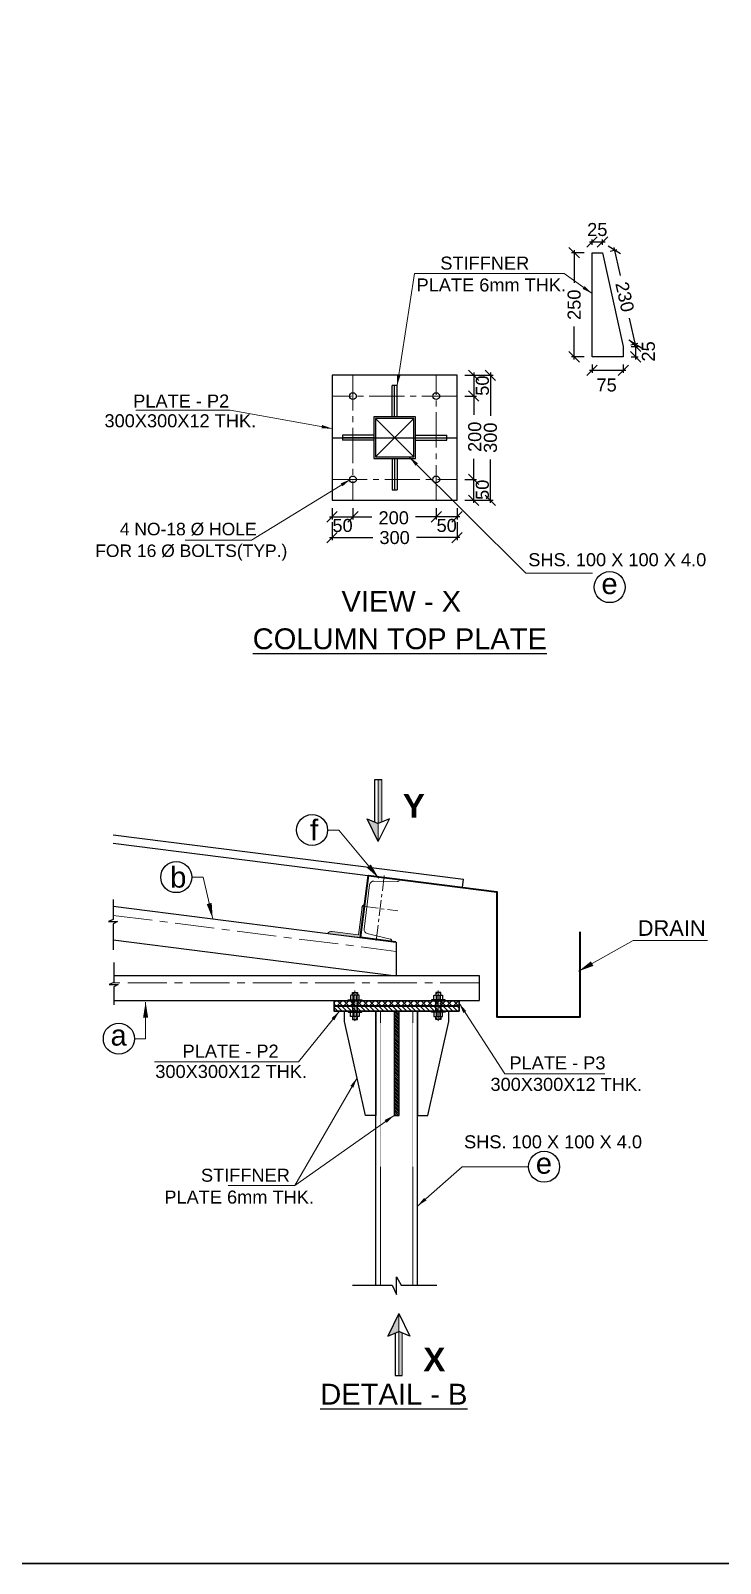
# Model space of a CAD drawing. Header units: inches. Extents: x 1789308 to 1948517, y 1504002 to 1708835.
# Drawn here: x 1877542 to 1890783, y 1604119 to 1633546 of the extents above; entities that cross this region are included whole.
import ezdxf
from ezdxf.enums import TextEntityAlignment as Align

# ---------------------------------------------------------------- set-up
doc = ezdxf.new("R2010")
doc.units = ezdxf.units.IN
doc.header["$LTSCALE"] = 0.015
doc.header["$MEASUREMENT"] = 0
doc.header["$PDMODE"] = 34
doc.header["$PDSIZE"] = -0.1
for name, pattern in [('CENTER', [2, 1.25, -0.25, 0.25, -0.25]), ('CENTER2', [1.125, 0.75, -0.125, 0.125, -0.125]), ('HIDDEN', [0.375, 0.25, -0.125])]:
    doc.linetypes.add(name, pattern=pattern)
for name, color, linetype, lineweight in [('50x50x6', 114, 'Continuous', 9), ('CEN', 5, 'CENTER', 15), ('CENTER LINE', 1, 'CENTER2', 18), ('Dimension', 7, 'Continuous', 5), ('GRID - COLUMN - STR', 251, 'CENTER', 15), ('lintel', 84, 'Continuous', 35), ('PLATE', 1, 'Continuous', 25), ('SECTION', 3, 'Continuous', 20), ('SECTION -  LINE - STR', 3, 'Continuous', 20), ('TEXT', 7, 'Continuous', 5), ('TRUSS', 82, 'Continuous', 25)]:
    doc.layers.add(name, color=color, linetype=linetype, lineweight=lineweight)
for name, color, linetype in [('DIM DEM', 191, 'Continuous'), ('STR_Dimension_Pranav', 30, 'Continuous'), ('STR_TEXT_Pranav', 62, 'Continuous'), ('TITLE', 7, 'Continuous'), ('tube 63x63x4.5', 70, 'Continuous'), ('TXT', 2, 'Continuous')]:
    doc.layers.add(name, color=color, linetype=linetype)
doc.layers.add('HATCH', color=7, linetype='Continuous', lineweight=5, true_color=0xc2c2c2)
doc.styles.add('a1', font='arial.ttf', dxfattribs={"height": 2})
doc.styles.add('ARIAL NARROW', font='ARIALN.TTF')
doc.styles.add('Basic', font='arial.ttf')
doc.styles.add('DIM 600', font='times.ttf', dxfattribs={"height": 300})
doc.styles.add('PRADEEP - STR', font='swissel.ttf')
doc.styles.add('ROMAND', font='arial.ttf')
doc.dimstyles.new('DIM 600', dxfattribs={"dimscale": 0, "dimtxt": 300, "dimasz": 200, "dimexe": 50, "dimexo": 150, "dimgap": 100, "dimtad": 0, "dimdec": 0, "dimlfac": -1, "dimrnd": 0.001, "dimdsep": 46, "dimtxsty": 'DIM 600', "dimblk": 'OBLIQUE', "dimcen": 1.5, "dimdle": 50, "dimclrd": 256, "dimclre": 256, "dimclrt": 7, "dimadec": 1, "dimazin": 0, "dimtfac": 1, "dimtdec": 0, "dimtix": 1, "dimtmove": 1, "dimatfit": 3, "dimfxl": 600, "dimlwd": -1, "dimlwe": -1, "dimarcsym": 0})
doc.dimstyles.new('SHIFT DIM', dxfattribs={"dimtxt": 250, "dimasz": 200, "dimexe": 100, "dimexo": 100, "dimgap": 0.02, "dimtad": 0, "dimdec": 0, "dimzin": 0, "dimdsep": 46, "dimtxsty": 'ARIAL NARROW', "dimblk": 'OBLIQUE', "dimcen": 0.09, "dimdle": 150, "dimclrd": 256, "dimclre": 256, "dimclrt": 7, "dimadec": 0, "dimazin": 0, "dimtfac": 1, "dimtdec": 0, "dimtofl": 0, "dimtmove": 0, "dimatfit": 3, "dimfxl": 0.1, "dimtolj": 1, "dimtzin": 0, "dimlwd": 13, "dimlwe": 13, "dimarcsym": 0})

# ---------------------------------------------------------------- blocks, each defined once
blk = doc.blocks.new('b')
at = {"color": 1}
for p, q in [((-0.006, -0.0494), (-0.006, -0.0244)), ((-0.006, -0.0244), (0.006, -0.0244)), ((0.006, -0.0244), (0.006, -0.0494)), ((-0.006, -0.0494), (0.006, -0.0494))]:
    blk.add_line(p, q, dxfattribs=at)
at = {"color": 1, "linetype": 'HIDDEN'}
for p, q in [((-0.0042, -0.0044), (-0.0042, -0.0113)), ((-0.0042, -0.0244), (-0.0042, -0.0494)), ((0.0042, -0.0044), (0.0042, -0.0113)), ((0.0042, -0.0244), (0.0042, -0.0494)), ((-0.0042, -0.0694), (-0.0042, -0.0626)), ((0.0042, -0.0694), (0.0042, -0.0626))]:
    blk.add_line(p, q, dxfattribs=at)
at = {"color": 1}
for points in [[(0.0165, -0.0223), (-0.0165, -0.0223), (-0.0165, -0.0244), (0.0165, -0.0244)], [(0.006, -0.0113), (0.006, -0.0044), (-0.006, -0.0044), (-0.006, -0.0113)], [(0.0165, -0.0515), (-0.0165, -0.0515), (-0.0165, -0.0494), (0.0165, -0.0494)], [(0.006, -0.0626), (0.006, -0.0694), (-0.006, -0.0694), (-0.006, -0.0626)]]:
    blk.add_lwpolyline(points, close=True, dxfattribs=at)
for points in [[(-0.0045, -0.0223), (-0.0105, -0.0223), (-0.0105, -0.0125, -0.414214), (-0.0093, -0.0113), (-0.0057, -0.0113, -0.414214), (-0.0045, -0.0125)], [(0.0045, -0.0223), (-0.0045, -0.0223), (-0.0045, -0.0125, -0.414214), (-0.0033, -0.0113), (0.0033, -0.0113, -0.414214), (0.0045, -0.0125)], [(0.0105, -0.0223), (0.0045, -0.0223), (0.0045, -0.0125, -0.414214), (0.0057, -0.0113), (0.0093, -0.0113, -0.414214), (0.0105, -0.0125)], [(-0.0045, -0.0515), (-0.0105, -0.0515), (-0.0105, -0.0614, 0.414214), (-0.0093, -0.0626), (-0.0057, -0.0626, 0.414214), (-0.0045, -0.0614)], [(0.0045, -0.0515), (-0.0045, -0.0515), (-0.0045, -0.0614, 0.414214), (-0.0033, -0.0626), (0.0033, -0.0626, 0.414214), (0.0045, -0.0614)], [(0.0105, -0.0515), (0.0045, -0.0515), (0.0045, -0.0614, 0.414214), (0.0057, -0.0626), (0.0093, -0.0626, 0.414214), (0.0105, -0.0614)]]:
    blk.add_lwpolyline(points, format="xyb", close=True, dxfattribs=at)
at = {"layer": 'CENTER LINE', "linetype": 'CENTER', "ltscale": 0.05}
blk.add_line((0, 0), (0, -0.0733), dxfattribs=at)
blk = doc.blocks.new('A$C284E463E')
for p, q in [((-0.375, 1.5), (0.375, 1.5)), ((-0.375, 0), (-0.375, 1.5)), ((-0.321, 0.214), (-0.321, 1.286)), ((-0.231, 1.386), (0.33, 1.445)), ((-0.375, 0), (0.375, 0)), ((-0.231, 0.114), (0.33, 0.055)), ((0.375, 0), (0.375, 0.006))]:
    blk.add_line(p, q)
for centre, radius, start, end in [((0.325, 1.494), 0.05, 276, 0), ((-0.221, 1.286), 0.1, 96, 180), ((-0.221, 0.214), 0.1, 180, 264), ((0.325, 0.006), 0.05, 0, 84)]:
    blk.add_arc(centre, radius, start, end)
at = {"layer": 'CEN', "color": 1, "ltscale": 20}
for points in [[(0, 1.55), (0, -0.05)], [(-0.425, 0.75), (0.425, 0.75)]]:
    blk.add_lwpolyline(points, dxfattribs=at)
blk = doc.blocks.new('A$C0C624CE9')
at = {"layer": '50x50x6'}
h = blk.add_hatch(color=256, dxfattribs=at)
h.dxf.hatch_style = 1
h.paths.add_polyline_path([(0.24, 0), (0, 0), (0, 0.24), (0.014, 0.231), (0.018, 0.217), (0.018, 0.018), (0.212, 0.018), (0.227, 0.013)])
at = {"layer": 'SECTION -  LINE - STR', "color": 110}
for points in [[(0, 0.24), (0, 0), (0.24, 0)], [(0.018, 0.219), (0.018, 0.018), (0.21, 0.018)]]:
    blk.add_lwpolyline(points, dxfattribs=at)
for centre, radius, start, end in [((-0.006, 0.217), 0.0238, 354.9907, 76.0746), ((0.21, -0.016), 0.0341, 28.1622, 90.5741)]:
    blk.add_arc(centre, radius, start, end, dxfattribs=at)
blk = doc.blocks.new('_Oblique')
at = {"color": 0, "linetype": 'ByBlock', "lineweight": -2}
blk.add_line((-0.5, -0.5), (0.5, 0.5), dxfattribs=at)
blk = doc.blocks.new('*D546')
at = {"layer": 'Defpoints', "color": 0, "transparency": 16777216}
for p in [(1887977, 1629283), (1888320, 1629283), (1888320, 1627283)]:
    blk.add_point(p, dxfattribs=at)
at = {"layer": 'DIM DEM', "transparency": 16777216}
for p, q in [((1888170, 1629283), (1887927, 1629283)), ((1887977, 1629333), (1887977, 1628702)), ((1887977, 1627233), (1887977, 1627864)), ((1888170, 1627283), (1887927, 1627283))]:
    blk.add_line(p, q, dxfattribs=at)
at = {"layer": 'DIM DEM', "transparency": 16777216, "xscale": 200, "yscale": 200, "zscale": 200}
for p, rotation in [((1887977, 1629283), 90), ((1887977, 1627283), 270)]:
    blk.add_blockref('_Oblique', p, dxfattribs=dict(at, rotation=rotation))
at = {"layer": 'DIM DEM', "color": 7, "transparency": 16777216, "insert": (1887977, 1628283), "char_height": 250, "attachment_point": 5, "rotation": 90, "style": 'PRADEEP - STR'}
blk.add_mtext('250', dxfattribs=at)
blk = doc.blocks.new('*D547')
at = {"layer": 'Defpoints', "color": 0, "transparency": 16777216}
for p in [(1888320, 1627283), (1888920, 1627283), (1888920, 1627026)]:
    blk.add_point(p, dxfattribs=at)
at = {"layer": 'DIM DEM', "transparency": 16777216}
for p, q in [((1888270, 1627026), (1888970, 1627026)), ((1888320, 1627133), (1888320, 1626976)), ((1888920, 1627133), (1888920, 1626976))]:
    blk.add_line(p, q, dxfattribs=at)
at = {"layer": 'DIM DEM', "transparency": 16777216, "xscale": 200, "yscale": 200, "zscale": 200, "rotation": 180}
blk.add_blockref('_Oblique', (1888320, 1627026), dxfattribs=at)
at = {"layer": 'DIM DEM', "transparency": 16777216, "xscale": 200, "yscale": 200, "zscale": 200}
blk.add_blockref('_Oblique', (1888920, 1627026), dxfattribs=at)
at = {"layer": 'DIM DEM', "color": 7, "transparency": 16777216, "insert": (1888599, 1626741), "char_height": 250, "attachment_point": 5, "style": 'PRADEEP - STR'}
blk.add_mtext('75', dxfattribs=at)
blk = doc.blocks.new('*D548')
at = {"layer": 'Defpoints', "color": 0, "transparency": 16777216}
for p in [(1888320, 1629486), (1888320, 1629283), (1888520, 1629283)]:
    blk.add_point(p, dxfattribs=at)
at = {"layer": 'DIM DEM', "transparency": 16777216}
for p, q in [((1888570, 1629486), (1888270, 1629486)), ((1888320, 1629433), (1888320, 1629536)), ((1888520, 1629433), (1888520, 1629536))]:
    blk.add_line(p, q, dxfattribs=at)
at = {"layer": 'DIM DEM', "transparency": 16777216, "xscale": 200, "yscale": 200, "zscale": 200, "rotation": 180}
blk.add_blockref('_Oblique', (1888320, 1629486), dxfattribs=at)
at = {"layer": 'DIM DEM', "transparency": 16777216, "xscale": 200, "yscale": 200, "zscale": 200}
blk.add_blockref('_Oblique', (1888520, 1629486), dxfattribs=at)
at = {"layer": 'DIM DEM', "color": 7, "transparency": 16777216, "insert": (1888420, 1629726), "char_height": 250, "attachment_point": 5, "style": 'PRADEEP - STR'}
blk.add_mtext('25', dxfattribs=at)
blk = doc.blocks.new('*D549')
at = {"layer": 'Defpoints', "color": 0, "transparency": 16777216}
for p in [(1888920, 1627483), (1889158, 1627483), (1888920, 1627283)]:
    blk.add_point(p, dxfattribs=at)
at = {"layer": 'DIM DEM', "transparency": 16777216}
for p, q in [((1889070, 1627483), (1889208, 1627483)), ((1889158, 1627233), (1889158, 1627533)), ((1889070, 1627283), (1889208, 1627283))]:
    blk.add_line(p, q, dxfattribs=at)
at = {"layer": 'DIM DEM', "transparency": 16777216, "xscale": 200, "yscale": 200, "zscale": 200}
for p, rotation in [((1889158, 1627483), 90), ((1889158, 1627283), 270)]:
    blk.add_blockref('_Oblique', p, dxfattribs=dict(at, rotation=rotation))
at = {"layer": 'DIM DEM', "color": 7, "transparency": 16777216, "insert": (1889402, 1627387), "char_height": 250, "attachment_point": 5, "rotation": 90, "style": 'PRADEEP - STR'}
blk.add_mtext('25', dxfattribs=at)
blk = doc.blocks.new('*D550')
at = {"layer": 'Defpoints', "color": 0, "transparency": 16777216}
for p in [(1888520, 1629283), (1888920, 1627483), (1889148, 1627534)]:
    blk.add_point(p, dxfattribs=at)
at = {"layer": 'DIM DEM', "transparency": 16777216}
for p, q in [((1888737, 1629382), (1888857, 1628843)), ((1888666, 1629315), (1888796, 1629344)), ((1889158, 1627485), (1889039, 1628024)), ((1889066, 1627515), (1889196, 1627544))]:
    blk.add_line(p, q, dxfattribs=at)
at = {"layer": 'DIM DEM', "transparency": 16777216, "xscale": 200, "yscale": 200, "zscale": 200}
for p, rotation in [((1888748, 1629334), 102.5288077091515), ((1889148, 1627534), 282.5288077091515)]:
    blk.add_blockref('_Oblique', p, dxfattribs=dict(at, rotation=rotation))
at = {"layer": 'DIM DEM', "color": 7, "transparency": 16777216, "insert": (1888948, 1628434), "char_height": 250, "attachment_point": 5, "rotation": 282.5288, "style": 'PRADEEP - STR'}
blk.add_mtext('230', dxfattribs=at)
blk = doc.blocks.new('*D551')
at = {"layer": 'Defpoints', "color": 0, "transparency": 16777216}
for p in [(1883329, 1624530), (1885729, 1624530), (1885729, 1623812)]:
    blk.add_point(p, dxfattribs=at)
at = {"layer": 'DIM DEM', "transparency": 16777216}
for p, q in [((1883329, 1624112), (1883329, 1623762)), ((1885729, 1624112), (1885729, 1623762)), ((1883279, 1623812), (1884110, 1623812)), ((1885779, 1623812), (1884948, 1623812))]:
    blk.add_line(p, q, dxfattribs=at)
at = {"layer": 'DIM DEM', "transparency": 16777216, "xscale": 200, "yscale": 200, "zscale": 200, "rotation": 180}
blk.add_blockref('_Oblique', (1883329, 1623812), dxfattribs=at)
at = {"layer": 'DIM DEM', "transparency": 16777216, "xscale": 200, "yscale": 200, "zscale": 200}
blk.add_blockref('_Oblique', (1885729, 1623812), dxfattribs=at)
at = {"layer": 'DIM DEM', "color": 7, "transparency": 16777216, "insert": (1884529, 1623812), "char_height": 250, "attachment_point": 5, "style": 'PRADEEP - STR'}
blk.add_mtext('300', dxfattribs=at)
blk = doc.blocks.new('*D552')
at = {"layer": 'Defpoints', "color": 0, "transparency": 16777216}
for p in [(1883329, 1624530), (1883729, 1624530), (1883729, 1624211)]:
    blk.add_point(p, dxfattribs=at)
at = {"layer": 'DIM DEM', "transparency": 16777216}
for p, q in [((1883329, 1624380), (1883329, 1624161)), ((1883729, 1624380), (1883729, 1624161)), ((1883279, 1624211), (1883779, 1624211))]:
    blk.add_line(p, q, dxfattribs=at)
at = {"layer": 'DIM DEM', "transparency": 16777216, "xscale": 200, "yscale": 200, "zscale": 200, "rotation": 180}
blk.add_blockref('_Oblique', (1883329, 1624211), dxfattribs=at)
at = {"layer": 'DIM DEM', "transparency": 16777216, "xscale": 200, "yscale": 200, "zscale": 200}
blk.add_blockref('_Oblique', (1883729, 1624211), dxfattribs=at)
at = {"layer": 'DIM DEM', "color": 7, "transparency": 16777216, "insert": (1883529, 1624044), "char_height": 250, "attachment_point": 5, "style": 'PRADEEP - STR'}
blk.add_mtext('50', dxfattribs=at)
blk = doc.blocks.new('*D553')
at = {"layer": 'Defpoints', "color": 0, "transparency": 16777216}
for p in [(1885329, 1624530), (1885729, 1624530), (1885329, 1624211)]:
    blk.add_point(p, dxfattribs=at)
at = {"layer": 'DIM DEM', "transparency": 16777216}
for p, q in [((1885329, 1624380), (1885329, 1624161)), ((1885729, 1624380), (1885729, 1624161)), ((1885779, 1624211), (1885279, 1624211))]:
    blk.add_line(p, q, dxfattribs=at)
at = {"layer": 'DIM DEM', "transparency": 16777216, "xscale": 200, "yscale": 200, "zscale": 200, "rotation": 180}
blk.add_blockref('_Oblique', (1885329, 1624211), dxfattribs=at)
at = {"layer": 'DIM DEM', "transparency": 16777216, "xscale": 200, "yscale": 200, "zscale": 200}
blk.add_blockref('_Oblique', (1885729, 1624211), dxfattribs=at)
at = {"layer": 'DIM DEM', "color": 7, "transparency": 16777216, "insert": (1885529, 1624044), "char_height": 250, "attachment_point": 5, "style": 'PRADEEP - STR'}
blk.add_mtext('50', dxfattribs=at)
blk = doc.blocks.new('*D554')
at = {"layer": 'Defpoints', "color": 0, "transparency": 16777216}
for p in [(1883729, 1624530), (1885329, 1624530), (1883729, 1624211)]:
    blk.add_point(p, dxfattribs=at)
at = {"layer": 'DIM DEM', "transparency": 16777216}
for p, q in [((1883729, 1624380), (1883729, 1624161)), ((1885329, 1624380), (1885329, 1624161)), ((1883679, 1624211), (1884092, 1624211)), ((1885379, 1624211), (1884931, 1624211))]:
    blk.add_line(p, q, dxfattribs=at)
at = {"layer": 'DIM DEM', "transparency": 16777216, "xscale": 200, "yscale": 200, "zscale": 200, "rotation": 180}
blk.add_blockref('_Oblique', (1883729, 1624211), dxfattribs=at)
at = {"layer": 'DIM DEM', "transparency": 16777216, "xscale": 200, "yscale": 200, "zscale": 200}
blk.add_blockref('_Oblique', (1885329, 1624211), dxfattribs=at)
at = {"layer": 'DIM DEM', "color": 7, "transparency": 16777216, "insert": (1884512, 1624191), "char_height": 250, "attachment_point": 5, "style": 'PRADEEP - STR'}
blk.add_mtext('200', dxfattribs=at)
blk = doc.blocks.new('*D555')
at = {"layer": 'Defpoints', "color": 0, "transparency": 16777216}
for p in [(1885729, 1626930), (1885729, 1624530), (1886369, 1624530)]:
    blk.add_point(p, dxfattribs=at)
at = {"layer": 'DIM DEM', "transparency": 16777216}
for p, q in [((1886069, 1626930), (1886419, 1626930)), ((1886369, 1626980), (1886369, 1626149)), ((1886369, 1624480), (1886369, 1625311)), ((1886069, 1624530), (1886419, 1624530))]:
    blk.add_line(p, q, dxfattribs=at)
at = {"layer": 'DIM DEM', "transparency": 16777216, "xscale": 200, "yscale": 200, "zscale": 200}
for p, rotation in [((1886369, 1626930), 90), ((1886369, 1624530), 270)]:
    blk.add_blockref('_Oblique', p, dxfattribs=dict(at, rotation=rotation))
at = {"layer": 'DIM DEM', "color": 7, "transparency": 16777216, "insert": (1886369, 1625730), "char_height": 250, "attachment_point": 5, "rotation": 90, "style": 'PRADEEP - STR'}
blk.add_mtext('300', dxfattribs=at)
blk = doc.blocks.new('*D556')
at = {"layer": 'Defpoints', "color": 0, "transparency": 16777216}
for p in [(1885729, 1626930), (1885729, 1626530), (1886048, 1626530)]:
    blk.add_point(p, dxfattribs=at)
at = {"layer": 'DIM DEM', "transparency": 16777216}
for p, q in [((1885879, 1626930), (1886098, 1626930)), ((1886048, 1626980), (1886048, 1626480)), ((1885879, 1626530), (1886098, 1626530))]:
    blk.add_line(p, q, dxfattribs=at)
at = {"layer": 'DIM DEM', "transparency": 16777216, "xscale": 200, "yscale": 200, "zscale": 200}
for p, rotation in [((1886048, 1626930), 90), ((1886048, 1626530), 270)]:
    blk.add_blockref('_Oblique', p, dxfattribs=dict(at, rotation=rotation))
at = {"layer": 'DIM DEM', "color": 7, "transparency": 16777216, "insert": (1886215, 1626730), "char_height": 250, "attachment_point": 5, "rotation": 90, "style": 'PRADEEP - STR'}
blk.add_mtext('50', dxfattribs=at)
blk = doc.blocks.new('*D557')
at = {"layer": 'Defpoints', "color": 0, "transparency": 16777216}
for p in [(1885729, 1624930), (1886048, 1624930), (1885729, 1624530)]:
    blk.add_point(p, dxfattribs=at)
at = {"layer": 'DIM DEM', "transparency": 16777216}
for p, q in [((1886048, 1624480), (1886048, 1624980)), ((1885879, 1624930), (1886098, 1624930)), ((1885879, 1624530), (1886098, 1624530))]:
    blk.add_line(p, q, dxfattribs=at)
at = {"layer": 'DIM DEM', "transparency": 16777216, "xscale": 200, "yscale": 200, "zscale": 200}
for p, rotation in [((1886048, 1624930), 90), ((1886048, 1624530), 270)]:
    blk.add_blockref('_Oblique', p, dxfattribs=dict(at, rotation=rotation))
at = {"layer": 'DIM DEM', "color": 7, "transparency": 16777216, "insert": (1886215, 1624730), "char_height": 250, "attachment_point": 5, "rotation": 90, "style": 'PRADEEP - STR'}
blk.add_mtext('50', dxfattribs=at)
blk = doc.blocks.new('*D558')
at = {"layer": 'Defpoints', "color": 0, "transparency": 16777216}
for p in [(1885729, 1626530), (1886048, 1626530), (1885729, 1624930)]:
    blk.add_point(p, dxfattribs=at)
at = {"layer": 'DIM DEM', "transparency": 16777216}
for p, q in [((1885879, 1626530), (1886098, 1626530)), ((1886048, 1626580), (1886048, 1626167)), ((1886048, 1624880), (1886048, 1625328)), ((1885879, 1624930), (1886098, 1624930))]:
    blk.add_line(p, q, dxfattribs=at)
at = {"layer": 'DIM DEM', "transparency": 16777216, "xscale": 200, "yscale": 200, "zscale": 200}
for p, rotation in [((1886048, 1626530), 90), ((1886048, 1624930), 270)]:
    blk.add_blockref('_Oblique', p, dxfattribs=dict(at, rotation=rotation))
at = {"layer": 'DIM DEM', "color": 7, "transparency": 16777216, "insert": (1886068, 1625747), "char_height": 250, "attachment_point": 5, "rotation": 90, "style": 'PRADEEP - STR'}
blk.add_mtext('200', dxfattribs=at)

msp = doc.modelspace()

# ---------------------------------------------------------------- hatches: boundary and pattern name
at = {"layer": 'HATCH'}
h = msp.add_hatch(dxfattribs=at)
h.set_pattern_fill('ANSI37', color=256, scale=700, angle=-90, style=0)
h.set_pattern_definition([(315, (-7707523.8, 3485135.34), (61.87184335, 61.87184335), []), (45, (-7707523.8, 3485135.34), (-61.87184335, 61.87184335), [])])
h.paths.add_polyline_path([(1885767.4, 1614920.4), (1883367.4, 1614920.4), (1883367.4, 1614824.4), (1885767.4, 1614824.4)])
h = msp.add_hatch(dxfattribs=at)
h.set_pattern_fill('ANSI31', color=256, scale=500, angle=-90, style=0)
h.set_pattern_definition([(315, (-7707523.8, 3485135.34), (44.19417382, 44.19417382), [])])
h.paths.add_polyline_path([(1885767.4, 1614720.4), (1883367.4, 1614720.4), (1883367.4, 1614816.4), (1885767.4, 1614816.4)])
h = msp.add_hatch(dxfattribs=at)
h.set_pattern_fill('ANSI31', color=256, scale=200, angle=-90, style=0)
h.set_pattern_definition([(315, (-36305357.331, 9317256.385), (17.67766953, 17.67766953), [])])
h.paths.add_polyline_path([(1884567.4, 1612720.4), (1884519.4, 1612720.4), (1884519.4, 1614720.4), (1884567.4, 1614720.4)])
h.paths.add_polyline_path([(1884615.4, 1612720.4), (1884567.4, 1612720.4), (1884567.4, 1614720.4), (1884615.4, 1614720.4)])
at = {"layer": 'TEXT'}
for points in [[(1884215.8, 1618326.4), (1884215.8, 1619169.3), (1884282.5, 1619169.3), (1884282.5, 1618354.2)], [(1884215.8, 1618326.4), (1884215.8, 1617977.3), (1884003.4, 1618414.8)], [(1884608.8, 1608567.2), (1884608.8, 1608916.4), (1884396.4, 1608478.9)], [(1884608.8, 1608567.2), (1884608.8, 1607724.3), (1884675.5, 1607724.3), (1884675.5, 1608539.5)]]:
    msp.add_hatch(color=24, dxfattribs=at).paths.add_polyline_path(points)

# ---------------------------------------------------------------- linework, layer by layer
for p, q in [((1884149.2, 1618354.2, 0), (1884149.2, 1619169.3, 0)), ((1884149.2, 1619169.3, 0), (1884282.5, 1619169.3, 0)), ((1884003.4, 1618414.8, 0), (1884215.8, 1618326.4, 0)), ((1884215.8, 1617977.3, 0), (1884003.4, 1618414.8, 0)), ((1884215.8, 1617977.3, 0), (1884428.2, 1618414.8, 0)), ((1884428.2, 1618414.8, 0), (1884215.8, 1618326.4, 0)), ((1884608.8, 1608916.4, 0), (1884396.4, 1608478.9, 0)), ((1884608.8, 1608916.4, 0), (1884821.2, 1608478.9, 0)), ((1884396.4, 1608478.9, 0), (1884608.8, 1608567.2, 0)), ((1884542.2, 1608539.5, 0), (1884542.2, 1607724.3, 0)), ((1884821.2, 1608478.9, 0), (1884608.8, 1608567.2, 0)), ((1884542.2, 1607724.3, 0), (1884675.5, 1607724.3, 0))]:
    msp.add_line(p, q)
msp.add_lwpolyline([(1825729.7, 1675502.6), (1926796.4, 1675502.6), (1926796.4, 1604118.9), (1825729.7, 1604118.9)], close=True)
at = {"elevation": 0}
msp.add_lwpolyline([(1883877.1, 1616133), (1883889.6, 1616231.2)], dxfattribs=at)
at = {"layer": 'CENTER LINE', "ltscale": 60000}
for p, q in [((1883728.9, 1626930.2, 0), (1883728.9, 1624530.2, 0)), ((1885328.9, 1624530.2, 0), (1885328.9, 1626930.2, 0)), ((1885728.9, 1626530.2, 0), (1883328.9, 1626530.2, 0)), ((1883328.9, 1624930.2, 0), (1885728.9, 1624930.2, 0))]:
    msp.add_line(p, q, dxfattribs=at)
at = {"layer": 'GRID - COLUMN - STR', "ltscale": 100000}
for p, q in [((1884160.9, 1626098.2, 0), (1884896.9, 1625362.2, 0)), ((1884160.9, 1625362.2, 0), (1884896.9, 1626098.2, 0))]:
    msp.add_line(p, q, dxfattribs=at)
at = {"layer": 'GRID - COLUMN - STR', "color": 5, "ltscale": 40000}
for p, q in [((1879127.8, 1616560.1, 0), (1884556.2, 1615868.8, 0)), ((1886156.2, 1615264.4, 0), (1879121.8, 1615264.4, 0))]:
    msp.add_line(p, q, dxfattribs=at)
at = {"layer": 'PLATE'}
for p, q in [((1884480.9, 1626130.2, 0), (1884480.9, 1626730.2, 0)), ((1884528.9, 1626130.2, 0), (1884528.9, 1626730.2, 0)), ((1884576.9, 1626130.2, 0), (1884576.9, 1626730.2, 0)), ((1884128.9, 1625778.2, 0), (1883528.9, 1625778.2, 0)), ((1884128.9, 1625730.2, 0), (1883528.9, 1625730.2, 0)), ((1884128.9, 1625682.2, 0), (1883528.9, 1625682.2, 0)), ((1884928.9, 1625778.2, 0), (1885528.9, 1625778.2, 0)), ((1884928.9, 1625730.2, 0), (1885528.9, 1625730.2, 0)), ((1884928.9, 1625682.2, 0), (1885528.9, 1625682.2, 0)), ((1884480.9, 1625330.2, 0), (1884480.9, 1624730.2, 0)), ((1884528.9, 1625330.2, 0), (1884528.9, 1624730.2, 0)), ((1884576.9, 1625330.2, 0), (1884576.9, 1624730.2, 0)), ((1884167.4, 1609459.1, 0), (1884167.4, 1614720.4, 0)), ((1884167.4, 1614720.4, 0), (1884967.4, 1614720.4, 0)), ((1884967.4, 1609459.1, 0), (1884967.4, 1614720.4, 0))]:
    msp.add_line(p, q, dxfattribs=at)
at = {"layer": 'PLATE', "linetype": 'HIDDEN', "lineweight": 13}
for p, q in [((1884257.4, 1609459.1, 0), (1884257.4, 1614720.4, 0)), ((1884877.4, 1609459.1, 0), (1884877.4, 1614720.4, 0))]:
    msp.add_line(p, q, dxfattribs=at)
at = {"layer": 'PLATE', "elevation": 0}
for points in [[(1888319.6, 1629283), (1888519.6, 1629283), (1888919.6, 1627483), (1888919.6, 1627283), (1888319.6, 1627283), (1888319.6, 1629283)], [(1884576.9, 1626730.2), (1884480.9, 1626730.2)], [(1883528.9, 1625778.2), (1883528.9, 1625682.2)], [(1885528.9, 1625682.2), (1885528.9, 1625778.2)], [(1884480.9, 1624730.2), (1884576.9, 1624730.2)], [(1883721.8, 1609459.1), (1884483.2, 1609459.1), (1884567.4, 1609277.6), (1884567.4, 1609618.8), (1884651.7, 1609459.1), (1885341.8, 1609459.1)]]:
    msp.add_lwpolyline(points, dxfattribs=at)
msp.add_lwpolyline([(1883328.9, 1624530.2), (1885728.9, 1624530.2), (1885728.9, 1626930.2), (1883328.9, 1626930.2)], close=True, dxfattribs=at)
at = {"layer": 'PLATE', "color": 3, "lineweight": 35}
for points in [[(1883367.4, 1614824.4), (1885767.4, 1614824.4), (1885767.4, 1614920.4), (1883367.4, 1614920.4)], [(1883367.4, 1614816.4), (1885767.4, 1614816.4), (1885767.4, 1614720.4), (1883367.4, 1614720.4)]]:
    msp.add_lwpolyline(points, close=True, dxfattribs=at)
at = {"layer": 'PLATE'}
for points in [[(1884167.4, 1612720.4), (1883967.4, 1612720.4), (1883567.4, 1614520.4), (1883567.4, 1614720.4), (1884167.4, 1614720.4), (1884167.4, 1612720.4)], [(1884967.4, 1612720.4), (1885167.4, 1612720.4), (1885567.4, 1614520.4), (1885567.4, 1614720.4), (1884967.4, 1614720.4), (1884967.4, 1612720.4)]]:
    msp.add_lwpolyline(points, dxfattribs=at)
msp.add_lwpolyline([(1884519.4, 1612720.4), (1884615.4, 1612720.4), (1884615.4, 1614720.4), (1884519.4, 1614720.4)], close=True, dxfattribs=at)
for centre in [(1883728.9, 1626530.2, 0), (1885328.9, 1626530.2, 0), (1883728.9, 1624930.2, 0), (1885328.9, 1624930.2, 0)]:
    msp.add_circle(centre, 64, dxfattribs=at)
at = {"layer": 'STR_TEXT_Pranav', "color": 1}
for centre in [(1888658.5, 1622861.2, 0), (1882944.7, 1618198.5, 0), (1880337.1, 1617293.3, 0), (1879234.6, 1614192.4, 0), (1887399.4, 1611732.8, 0)]:
    msp.add_circle(centre, 297.7, dxfattribs=at)
at = {"layer": 'TEXT', "color": 61}
for p, q in [((1884215.8, 1617977.3, 0), (1884215.8, 1619169.3, 0)), ((1884282.5, 1618354.2, 0), (1884282.5, 1619169.3, 0)), ((1884608.8, 1608916.4, 0), (1884608.8, 1607724.3, 0)), ((1884675.5, 1608539.5, 0), (1884675.5, 1607724.3, 0))]:
    msp.add_line(p, q, dxfattribs=at)
at = {"layer": 'TITLE', "color": 125, "lineweight": 35}
msp.add_lwpolyline([(1825729.7, 1604119), (1926796.4, 1604118.9), (1926796.5, 1675502.6), (1825729.7, 1675502.6)], close=True, dxfattribs=at)
at = {"layer": 'TRUSS', "color": 5}
msp.add_line((1883328.9, 1625730.2, 0), (1885728.9, 1625730.2, 0), dxfattribs=at)
at = {"layer": 'TRUSS', "ltscale": 50000}
for p, q in [((1879127.8, 1616737.7, 0), (1884556.2, 1616046.5, 0)), ((1879127.8, 1616091.7, 0), (1884556.2, 1615400.4, 0)), ((1886156.2, 1615400.4, 0), (1879140.7, 1615400.4, 0)), ((1886156.2, 1614920.4, 0), (1879140.7, 1614920.4, 0))]:
    msp.add_line(p, q, dxfattribs=at)
at = {"layer": 'TRUSS'}
msp.add_line((1886156.2, 1614928.4), (1886156.2, 1615400.4), dxfattribs=at)
at = {"layer": 'TRUSS', "elevation": 0}
for points in [[(1884128.9, 1625330.2), (1884928.9, 1625330.2), (1884928.9, 1626130.2), (1884128.9, 1626130.2)], [(1884160.9, 1625362.2), (1884896.9, 1625362.2), (1884896.9, 1626098.2), (1884160.9, 1626098.2)]]:
    msp.add_lwpolyline(points, close=True, dxfattribs=at)
at = {"layer": 'TRUSS', "color": 4, "lineweight": 40, "elevation": 0}
msp.add_lwpolyline([(1884551.6, 1616047.1), (1883877.1, 1616133), (1884028.6, 1617323.4), (1886489.8, 1617013.3), (1886489.8, 1614614.2), (1888089.8, 1614614.2), (1888089.8, 1616246.2)], dxfattribs=at)
at = {"layer": 'TRUSS', "ltscale": 50000, "elevation": 0}
for points in [[(1879127.8, 1616863), (1879127.8, 1616482.4), (1879037.1, 1616440.2), (1879207.7, 1616440.2), (1879127.8, 1616398.1), (1879127.8, 1615896.4)], [(1884556.2, 1616046.5), (1884556.2, 1615400.4), (1884556.2, 1615400.4)], [(1879140.7, 1615653.9), (1879140.7, 1615273.2), (1879050, 1615231.1), (1879220.6, 1615231.1), (1879140.7, 1615189), (1879140.7, 1614843.9)]]:
    msp.add_lwpolyline(points, dxfattribs=at)
at = {"layer": 'tube 63x63x4.5', "color": 6, "ltscale": 0.01}
for p, q in [((1879127.8, 1618109, 0), (1885852.7, 1617253.3, 0)), ((1879127.8, 1617948.1, 0), (1885832.5, 1617094.5, 0))]:
    msp.add_line(p, q, dxfattribs=at)
at = {"layer": 'tube 63x63x4.5', "color": 6, "ltscale": 0.01, "elevation": 0}
msp.add_lwpolyline([(1885832.5, 1617094.6), (1885852.7, 1617253.3)], dxfattribs=at)

# ---------------------------------------------------------------- block references
at = {"layer": 'lintel', "extrusion": (2.03195e-07, -2.68025e-08, 1), "xscale": -2666.666666642099, "yscale": 2666.666666642099, "zscale": 2666.666666642094, "rotation": 352.7331544982498}
msp.add_blockref('A$C0C624CE9', (1883877.1, 1616133, 0.3), dxfattribs=at)
at = {"layer": 'PLATE', "yscale": 8000.000000000002}
for p, xscale, zscale in [((1883767.4, 1615115.7, 0), -8000.000000000002, 8000), ((1885367.4, 1615115.7, 0), 8000.000000000002, 8000.000000000002)]:
    msp.add_blockref('b', p, dxfattribs=dict(at, xscale=xscale, zscale=zscale))
at = {"layer": 'SECTION -  LINE - STR', "xscale": 800.0000000000001, "yscale": 800.0000000000001, "zscale": 800.0000000000001, "rotation": 352.7434610780065}
msp.add_blockref('A$C284E463E', (1884174.7, 1616095.1, 0), dxfattribs=at)

# ---------------------------------------------------------------- texts
at = {"layer": 'SECTION', "color": 1, "char_height": 450, "width": 1464.66, "attachment_point": 1, "style": 'a1'}
for s, insert in [('{\\fArial|b1|i0|c0|p34;Y}', (1884688.8, 1618887.4, 0)), ('{\\fArial|b1|i0|c0|p34;X}', (1885081.8, 1608257.6, 0))]:
    msp.add_mtext(s, dxfattribs=dict(at, insert=insert))
at = {"layer": 'STR_Dimension_Pranav', "char_height": 400, "width": 71.023, "attachment_point": 2, "style": 'ARIAL NARROW'}
for s, insert in [('{\\f@Arial Unicode MS|b0|i0|c0|p34;e}', (1888654.8, 1623128.3, 0)), ('{\\f@Arial Unicode MS|b0|i0|c0|p34;f}', (1882983.4, 1618397.7, 0)), ('{\\f@Arial Unicode MS|b0|i0|c0|p34;b}', (1880375.8, 1617492.5, 0)), ('{\\f@Arial Unicode MS|b0|i0|c0|p34;a}', (1879230.8, 1614459.6, 0)), ('{\\f@Arial Unicode MS|b0|i0|c0|p34;e}', (1887395.6, 1611999.9, 0))]:
    msp.add_mtext(s, dxfattribs=dict(at, insert=insert))
at = {"layer": 'TEXT', "color": 3, "lineweight": 25, "style": 'ROMAND'}
for s, p in [('VIEW - X', (1884657.2, 1622589, 0)), ('%%UCOLUMN TOP PLATE', (1884629.2, 1621869.9, 0)), ('%%UDETAIL - B', (1884514.5, 1607367.1, 0))]:
    msp.add_text(s, height=400, dxfattribs=at).set_placement(p, align=Align.MIDDLE_CENTER)
at = {"layer": 'TXT'}
for s, height, style, p in [('STIFFNER ', 250, 'Basic', (1886308.8, 1629082.6, 0)), (' PLATE 6mm THK.', 250, 'Basic', (1886337.7, 1628663.2, 0)), ('PLATE - P2', 250, 'Basic', (1880432.2, 1626436.6, 0)), ('300X300X12 THK.', 250, 'Basic', (1880415.1, 1626055.7, 0)), (' 4 NO-18 %%C HOLE ', 240, 'Basic', (1880566.1, 1623977.1, 0)), ('FOR 16 %%C BOLTS(TYP.)', 240, 'Basic', (1880624.9, 1623530.6, 0)), ('SHS. 100 X 100 X 4.0 ', 250, 'Basic', (1888852.4, 1623388.2, 0)), ('DRAIN', 300, 'PRADEEP - STR', (1889848.7, 1616316.4)), ('PLATE - P2', 250, 'Basic', (1881380.6, 1613955.5, 0)), ('PLATE - P3', 250, 'Basic', (1887655.4, 1613727.5, 0)), ('300X300X12 THK.', 250, 'Basic', (1881390.5, 1613562.3, 0)), ('300X300X12 THK.', 250, 'Basic', (1887825.4, 1613315.4, 0)), ('SHS. 100 X 100 X 4.0 ', 250, 'Basic', (1887619.2, 1612211.9, 0)), ('STIFFNER ', 250, 'Basic', (1881713.6, 1611570.6, 0)), (' PLATE 6mm THK.', 250, 'Basic', (1881495.5, 1611151.2, 0))]:
    msp.add_text(s, height=height, dxfattribs=dict(at, style=style)).set_placement(p, align=Align.MIDDLE)

# ---------------------------------------------------------------- dimensions: what is measured, and where the dimension line sits
at = {"layer": 'DIM DEM'}
for base, p1, p2, override, picture, middle in [((1888319.6, 1629486.3, 0), (1888519.6, 1629283, 0), (1888319.6, 1629283, 0), {"dimscale": 1, "dimtxt": 250, "dimlfac": 0.125, "dimtxsty": 'PRADEEP - STR', "dimfxl": 300, "dimfxlon": 1, "dimarcsym": 1}, '*D548', (1888419.6, 1629725.9, 0)), ((1888919.6, 1627026.2, 0), (1888319.6, 1627283, 0), (1888919.6, 1627283, 0), {"dimscale": 1, "dimtxt": 250, "dimlfac": 0.125, "dimtxsty": 'PRADEEP - STR', "dimtmove": 2, "dimfxl": 300, "dimfxlon": 1, "dimarcsym": 1}, '*D547', (1888598.9, 1626741.2, 0)), ((1883728.9, 1624210.9, 0), (1883328.9, 1624530.2, 0), (1883728.9, 1624530.2, 0), {"dimscale": 1, "dimtxt": 250, "dimlfac": 0.125, "dimtxsty": 'PRADEEP - STR', "dimfxl": 300, "dimfxlon": 1, "dimarcsym": 1}, '*D552', (1883528.9, 1624043.6, 0))]:
    dim = msp.add_linear_dim(base=base, p1=p1, p2=p2, dimstyle='DIM 600', override=override, dxfattribs=at)
    dim.commit()
    dim.dimension.update_dxf_attribs({"geometry": picture, "text_midpoint": middle, "dimtype": 160})
for base, p1, p2, angle, picture, middle in [((1887977.4, 1629283, 0), (1888319.6, 1627283, 0), (1888319.6, 1629283, 0), 90, '*D546', (1887977.4, 1628283, 0)), ((1886369.4, 1624530.2, 0), (1885728.9, 1626930.2, 0), (1885728.9, 1624530.2, 0), 270, '*D555', (1886369.4, 1625730.2, 0))]:
    dim = msp.add_linear_dim(base=base, p1=p1, p2=p2, angle=angle, dimstyle='DIM 600', override={"dimscale": 1, "dimtxt": 250, "dimlfac": 0.125, "dimtxsty": 'PRADEEP - STR', "dimfxl": 300, "dimfxlon": 1, "dimarcsym": 1}, dxfattribs=at)
    dim.commit()
    dim.dimension.update_dxf_attribs({"geometry": picture, "text_midpoint": middle})
dim = msp.add_aligned_dim(p1=(1888519.6, 1629283, 0), p2=(1888919.6, 1627483, 0), distance=233.6, dimstyle='DIM 600', override={"dimscale": 1, "dimtxt": 250, "dimlfac": 0.125, "dimtxsty": 'PRADEEP - STR', "dimfxl": 300, "dimfxlon": 1, "dimarcsym": 1}, dxfattribs=at)
dim.commit()
dim.dimension.update_dxf_attribs({"geometry": '*D550', "text_midpoint": (1888947.6, 1628433.6, 0)})
for base, p1, p2, angle, picture, middle in [((1889158.4, 1627483, 0), (1888919.6, 1627283, 0), (1888919.6, 1627483, 0), 90, '*D549', (1889401.7, 1627387.5, 0)), ((1886048.2, 1626530.2, 0), (1885728.9, 1626930.2, 0), (1885728.9, 1626530.2, 0), 270, '*D556', (1886215.4, 1626730.2, 0)), ((1886048.2, 1626530.2, 0), (1885728.9, 1624930.2, 0), (1885728.9, 1626530.2, 0), 90, '*D558', (1886067.7, 1625747.4, 0)), ((1886048.2, 1624930.2, 0), (1885728.9, 1624530.2, 0), (1885728.9, 1624930.2, 0), 90, '*D557', (1886215.4, 1624730.2, 0)), ((1883728.9, 1624210.9, 0), (1885328.9, 1624530.2, 0), (1883728.9, 1624530.2, 0), 180, '*D554', (1884511.6, 1624191.3, 0)), ((1885328.9, 1624210.9, 0), (1885728.9, 1624530.2, 0), (1885328.9, 1624530.2, 0), 180, '*D553', (1885528.9, 1624043.6, 0))]:
    dim = msp.add_linear_dim(base=base, p1=p1, p2=p2, angle=angle, dimstyle='DIM 600', override={"dimscale": 1, "dimtxt": 250, "dimlfac": 0.125, "dimtxsty": 'PRADEEP - STR', "dimfxl": 300, "dimfxlon": 1, "dimarcsym": 1}, dxfattribs=at)
    dim.commit()
    dim.dimension.update_dxf_attribs({"geometry": picture, "text_midpoint": middle, "dimtype": 160})
dim = msp.add_linear_dim(base=(1885728.9, 1623812.1, 0), p1=(1883328.9, 1624530.2, 0), p2=(1885728.9, 1624530.2, 0), dimstyle='DIM 600', override={"dimscale": 1, "dimtxt": 250, "dimlfac": 0.125, "dimtxsty": 'PRADEEP - STR', "dimfxl": 300, "dimfxlon": 1, "dimarcsym": 1}, dxfattribs=at)
dim.commit()
dim.dimension.update_dxf_attribs({"geometry": '*D551', "text_midpoint": (1884528.9, 1623812.1, 0)})

# ---------------------------------------------------------------- leaders
for points in [[(1884225, 1617275.2, 0), (1883458.6, 1618198.5, 0), (1883242.4, 1618198.5, 0)], [(1881037.6, 1616494.5, 0), (1880851, 1617293.3, 0), (1880634.8, 1617293.3, 0)], [(1888059.6, 1615486.4), (1889107.8, 1616075.9), (1890537.8, 1616075.9)], [(1879748.5, 1614895.4, 0), (1879748.5, 1614192.4, 0), (1879532.3, 1614192.4, 0)]]:
    msp.add_leader(points, dimstyle='SHIFT DIM', override={"dimasz": 300, "dimtxsty": 'PRADEEP - STR'}, dxfattribs=at)
at = {"layer": 'Dimension'}
for points in [[(1884576.9, 1626730.2, 0), (1884912.4, 1628883.3, 0), (1887781.3, 1628883.3, 0)], [(1888319.6, 1628498.1, 0), (1887781.3, 1628883.3, 0), (1885534.8, 1628883.3, 0)], [(1883328.9, 1625905.5, 0), (1881374.1, 1626261.3, 0), (1879563.6, 1626261.3, 0)], [(1884810.9, 1625359.3, 0), (1887048.5, 1623128, 0), (1888326.9, 1623128, 0)], [(1883680.9, 1624930.2, 0), (1881784.1, 1623760.5, 0), (1880505.8, 1623760.5, 0)], [(1883470.1, 1614720.4, 0), (1882681.6, 1613749.8, 0), (1879917.3, 1613749.8, 0)], [(1885767.4, 1614872.4, 0), (1886646, 1613514.5, 0), (1888563.3, 1613514.5, 0)], [(1883807.4, 1613440.5, 0), (1882613.1, 1611371.2, 0), (1881334.8, 1611371.2, 0)], [(1884519.4, 1612720.4, 0), (1882613.1, 1611371.2, 0), (1881334.8, 1611371.2, 0)], [(1884967.4, 1610979.2, 0), (1885823.3, 1611732.8, 0), (1887101.7, 1611732.8, 0)]]:
    msp.add_leader(points, dimstyle='DIM 600', override={"dimscale": 1, "dimfxl": 300, "dimfxlon": 1, "dimarcsym": 1}, dxfattribs=at)

doc.saveas('drawing.dxf')
